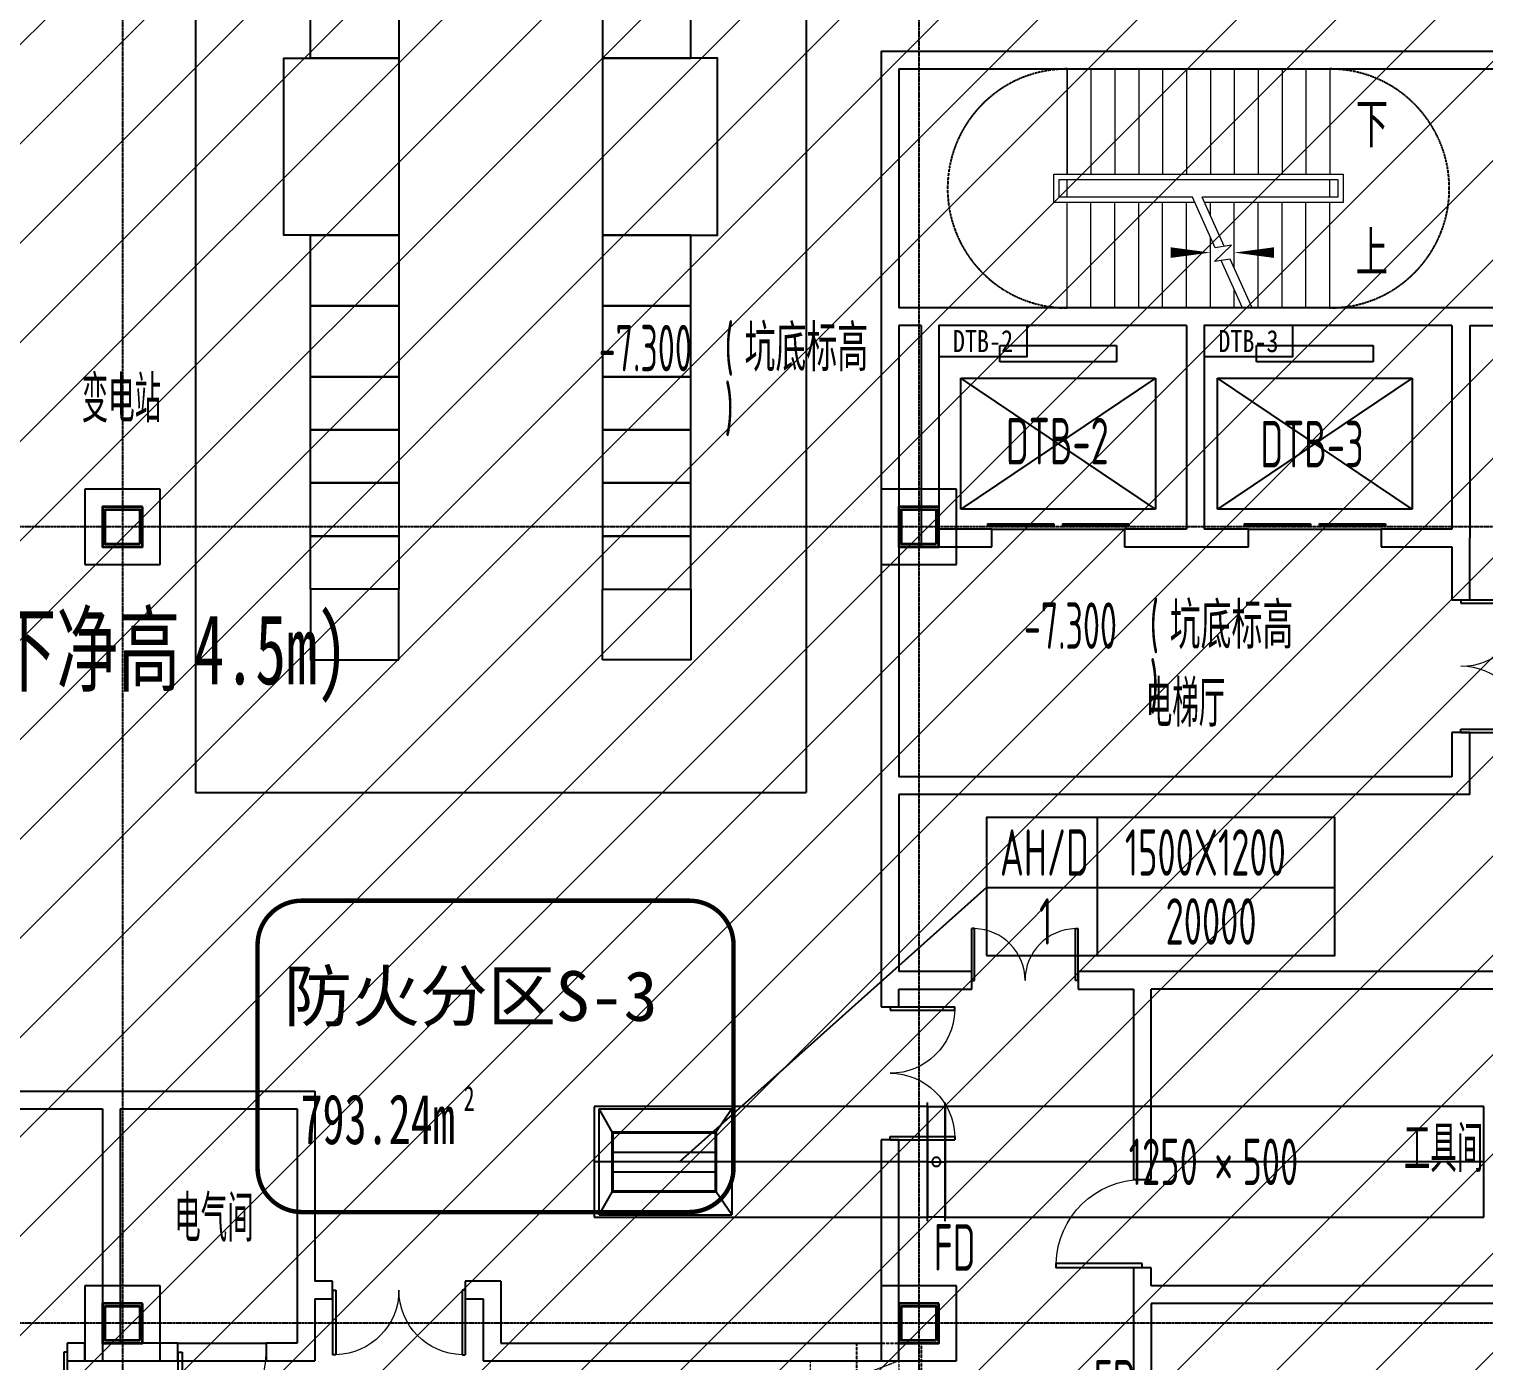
# Model space of a CAD drawing. Extents: x -20827274 to 1300756471, y -549375 to 3431892.
# Drawn here: x 25187 to 41627, y -198935 to -183885 of the extents above; entities that cross this region are included whole.
import ezdxf
from ezdxf.enums import TextEntityAlignment as Align

# ---------------------------------------------------------------- set-up
doc = ezdxf.new("R2010")
doc.units = 0
doc.header["$LTSCALE"] = 10
for name, pattern in [('B-1F-WALL$0$DASH', [0.35, 0.25, -0.1]), ('CENTER2', [1.125, 0.75, -0.125, 0.125, -0.125]), ('暖附图底图$0$DASH', [0.35, 0.25, -0.1]), ('暖附图底图$0$DOTE', [2.42, 2, -0.2, 0.02, -0.2])]:
    doc.linetypes.add(name, pattern=pattern)
for name, color, linetype in [('1-zs', 3, 'Continuous'), ('1-标注暖通', 4, 'Continuous'), ('DUCT-排风风口', 7, 'Continuous'), ('DUCT-送风中心线', 5, 'CENTER2'), ('DUCT-送风标注', 3, 'Continuous'), ('DUCT-送风法兰', 2, 'Continuous'), ('DUCT-送风管', 4, 'Continuous'), ('DUCT-送风管端线', 2, 'Continuous'), ('DUCT-送风阀门', 7, 'Continuous'), ('暖附图底图$0$0-绿', 8, 'Continuous'), ('暖附图底图$0$0-蓝', 8, 'Continuous'), ('暖附图底图$0$1-标注暖通', 8, 'Continuous'), ('暖附图底图$0$A-COLUMN', 8, 'Continuous'), ('暖附图底图$0$A-DIM_SYMB', 8, 'Continuous'), ('暖附图底图$0$A-EVTR', 8, 'Continuous'), ('暖附图底图$0$A-ROOM_NAME', 8, 'Continuous'), ('暖附图底图$0$A-SPACE', 8, 'Continuous'), ('暖附图底图$0$A-WALL', 8, 'Continuous'), ('暖附图底图$0$A-WINDOW', 8, 'Continuous'), ('暖附图底图$0$DOOR_FIRE', 8, 'Continuous'), ('暖附图底图$0$DOTE', 8, 'Continuous'), ('暖附图底图$0$EQUIP-照明', 8, 'Continuous'), ('暖附图底图$0$PUB_TEXT', 8, 'Continuous'), ('暖附图底图$0$S-柱', 8, 'Continuous'), ('暖附图底图$0$S-柱-填充', 8, 'Continuous'), ('暖附图底图$0$SPACE', 8, 'Continuous'), ('暖附图底图$0$SRC-03F$0$A-SYMB-NUMB-T', 8, 'Continuous'), ('暖附图底图$0$SRC-03F$0$A-WALL', 8, 'Continuous'), ('暖附图底图$0$STAIR', 8, 'Continuous'), ('暖附图底图$0$WINDOW', 8, 'Continuous'), ('暖附图底图$0$配电', 8, 'Continuous')]:
    doc.layers.add(name, color=color, linetype=linetype)
for name, color, linetype, lineweight in [('F-非人防区', 105, 'Continuous', 15), ('暖附图底图$0$B-1F-WALL$0$A-STAIR', 8, 'Continuous', 9), ('暖附图底图$0$HOLE', 8, 'Continuous', 15)]:
    doc.layers.add(name, color=color, linetype=linetype, lineweight=lineweight)
doc.styles.add('8B2_02', font='tssdeng.shx', dxfattribs={"width": 0.6, "bigfont": 'TSSDCHN.shx'})
doc.styles.add('暖附图底图$0$8B2_01', font='simhei.ttf', dxfattribs={"width": 0.8})
doc.styles.add('暖附图底图$0$8B2_02', font='tssdeng.shx', dxfattribs={"width": 0.6, "bigfont": 'TSSDCHN.shx'})
doc.styles.add('暖附图底图$0$_TCH_DIM', font='SIMPLEX', dxfattribs={"bigfont": 'GBCBIG'})
doc.styles.add('暖附图底图$0$SRC-03F$0$ECADI-TXT', font='simplex.shx', dxfattribs={"bigfont": 'hztxt.shx'})
doc.styles.add('暖附图底图$0$Standard', font='TSSDENG.shx', dxfattribs={"width": 0.7, "bigfont": 'TSSDCHN.shx'})
doc.styles.add('暖附图底图$0$黑体', font='simhei.ttf', dxfattribs={"width": 0.65})

# ---------------------------------------------------------------- blocks, each defined once
blk = doc.blocks.new('$风口$00000108')
for p, q in [((-250, 135), (-190, 75)), ((-250, -135), (-250, 135)), ((250, 135), (200, 75)), ((250, 135), (250, -135)), ((200, 25), (-190, 25)), ((200, -25), (-190, -25)), ((-250, -135), (-190, -75)), ((200, -75), (250, -135)), ((250, -135), (-250, -135))]:
    blk.add_line(p, q)
at = {"linetype": 'Continuous'}
blk.add_line((250, 135), (-250, 135), dxfattribs=at)
at = {"lineweight": 40}
for p, q in [((-190, 75), (200, 75)), ((-190, -75), (-190, 75)), ((200, 75), (200, -75)), ((-190, -75), (200, -75))]:
    blk.add_line(p, q, dxfattribs=at)
blk = doc.blocks.new('暖附图底图$0$A$C10817FE3')
at = {"layer": '暖附图底图$0$0-蓝', "color": 9, "linetype": '暖附图底图$0$DASH', "ltscale": 3, "const_width": 50}
blk.add_lwpolyline([(-79573, -34743), (-75194, -34743, 0.414214), (-74694, -34243), (-74694, -31724, 0.414214), (-75194, -31224), (-79573, -31224, 0.414214), (-80073, -31724), (-80073, -34243, 0.414214)], format="xyb", close=True, dxfattribs=at)
at = {"layer": '暖附图底图$0$0-绿', "color": 0, "linetype": '暖附图底图$0$DASH', "style": '暖附图底图$0$黑体'}
blk.add_text('防火分区S-3', height=563.3, dxfattribs=at).set_placement((-79776, -32583))
at = {"layer": '暖附图底图$0$0-绿', "color": 0, "linetype": '暖附图底图$0$DASH', "style": '暖附图底图$0$黑体', "width": 0.65}
for s, height, p in [('2', 282, (-77745, -33600)), ('793.24m', 563.3, (-79588, -33975))]:
    blk.add_text(s, height=height, dxfattribs=at).set_placement(p)
blk = doc.blocks.new('暖附图底图$0$p3')
at = {"layer": '暖附图底图$0$配电'}
for p, q in [((0, 10800), (0, 0)), ((6900, 10800), (0, 10800)), ((6900, 10800), (6900, 0)), ((0, 0), (6900, 0))]:
    blk.add_line(p, q, dxfattribs=at)
for points in [[(2300, 9300), (2300, 8900), (1300, 8900), (1300, 9300)], [(4600, 9300), (4600, 8900), (5600, 8900), (5600, 9300)], [(2300, 8900), (2300, 8300), (1300, 8300), (1300, 8900)], [(4600, 8900), (4600, 8300), (5600, 8300), (5600, 8900)], [(2300, 8300), (2300, 6300), (1000, 6300), (1000, 8300)], [(4600, 8300), (4600, 6300), (5900, 6300), (5900, 8300)], [(2300, 6300), (2300, 5500), (1300, 5500), (1300, 6300)], [(4600, 6300), (4600, 5500), (5600, 5500), (5600, 6300)], [(2300, 5500), (2300, 4700), (1300, 4700), (1300, 5500)], [(4600, 5500), (4600, 4700), (5600, 4700), (5600, 5500)], [(2300, 4700), (2300, 4100), (1300, 4100), (1300, 4700)], [(4600, 4700), (4600, 4100), (5600, 4100), (5600, 4700)], [(2300, 4100), (2300, 3500), (1300, 3500), (1300, 4100)], [(4600, 4100), (4600, 3500), (5600, 3500), (5600, 4100)], [(2300, 3500), (2300, 2900), (1300, 2900), (1300, 3500)], [(4600, 3500), (4600, 2900), (5600, 2900), (5600, 3500)], [(2300, 2900), (2300, 2300), (1300, 2300), (1300, 2900)], [(4600, 2900), (4600, 2300), (5600, 2300), (5600, 2900)], [(2300, 1500), (2300, 2300), (1300, 2300), (1300, 1500)], [(4600, 1500), (4600, 2300), (5600, 2300), (5600, 1500)]]:
    blk.add_lwpolyline(points, close=True, dxfattribs=at)
blk = doc.blocks.new('暖附图底图$0$A$C63D41655')
at = {"layer": '暖附图底图$0$EQUIP-照明'}
for p in [(-89756, -30003), (-80775, -30003)]:
    blk.add_blockref('暖附图底图$0$p3', p, dxfattribs=at)
blk = doc.blocks.new('暖附图底图$0$A$C7EFF042E')
at = {"layer": '暖附图底图$0$A-COLUMN', "color": 6}
for p, q in [((9675, -8825), (8825, -8825)), ((8825, -8825), (8825, -9675)), ((9675, -9675), (9675, -8825)), ((18675, -8825), (17825, -8825)), ((17825, -8825), (17825, -9675)), ((18675, -9675), (18675, -8825)), ((8825, -9675), (9675, -9675)), ((17825, -9675), (18675, -9675)), ((9675, -17825), (8825, -17825)), ((8825, -17825), (8825, -18675)), ((9675, -18675), (9675, -17825)), ((18675, -17825), (17825, -17825)), ((17825, -17825), (17825, -18675)), ((18675, -18675), (18675, -17825)), ((8825, -18675), (9675, -18675)), ((17825, -18675), (18675, -18675))]:
    blk.add_line(p, q, dxfattribs=at)
at = {"layer": '暖附图底图$0$S-柱', "color": 6, "lineweight": 35}
for points in [[(9475, -9025), (9025, -9025), (9025, -9475), (9475, -9475)], [(9475, -9025), (9025, -9025), (9025, -9475), (9475, -9475)], [(18475, -9025), (18025, -9025), (18025, -9475), (18475, -9475)], [(18475, -9025), (18025, -9025), (18025, -9475), (18475, -9475)], [(9475, -18025), (9025, -18025), (9025, -18475), (9475, -18475)], [(9475, -18025), (9025, -18025), (9025, -18475), (9475, -18475)], [(18475, -18025), (18025, -18025), (18025, -18475), (18475, -18475)], [(18475, -18025), (18025, -18025), (18025, -18475), (18475, -18475)]]:
    blk.add_lwpolyline(points, close=True, dxfattribs=at)
at = {"layer": '暖附图底图$0$S-柱-填充', "color": 6, "lineweight": 35}
for points in [[(9445, -9445), (9055, -9445), (9055, -9055), (9445, -9055)], [(18445, -9445), (18055, -9445), (18055, -9055), (18445, -9055)], [(9445, -18445), (9055, -18445), (9055, -18055), (9445, -18055)], [(18445, -18445), (18055, -18445), (18055, -18055), (18445, -18055)]]:
    blk.add_lwpolyline(points, close=True, dxfattribs=at)
blk = doc.blocks.new('暖附图底图$0$SRC-03F$0$ECADI-TAG-CODE')
at = {"layer": '暖附图底图$0$SRC-03F$0$A-SYMB-NUMB-T', "color": 1}
blk.add_lwpolyline([(3.41, 8.1), (13.41, 8.1), (13.41, 4.6), (3.41, 4.6)], close=True, dxfattribs=at)
at = {"layer": '暖附图底图$0$SRC-03F$0$A-SYMB-NUMB-T', "style": '暖附图底图$0$SRC-03F$0$ECADI-TXT', "width": 0.7}
blk.add_attdef('CODE', text='', height=2.5, dxfattribs=at).set_placement((8.41, 6.35), align=Align.MIDDLE_CENTER)
blk = doc.blocks.new('暖附图底图$0$$DORLIB2D$00000127')
at = {"color": 0}
for points in [[(-0.533, 0.795), (-0.533, 0.69)], [(-0.033, 0.795), (-0.533, 0.795)], [(-0.033, 0.795), (-0.033, 0.69)], [(0.533, 0.795), (0.033, 0.795)], [(0.033, 0.795), (0.033, 0.69)], [(0.533, 0.795), (0.533, 0.69)], [(-0.033, 0.69), (-0.533, 0.69)], [(0.533, 0.69), (0.033, 0.69)], [(0.5, 0.5), (-0.5, 0.5)]]:
    blk.add_lwpolyline(points, dxfattribs=at)
blk = doc.blocks.new('暖附图底图$0$$DorLib2D$00000002')
for p, q in [((-0.5, 0), (-0.5, 0.4875)), ((-0.475, 0.4875), (-0.5, 0.4875)), ((-0.475, 0), (-0.475, 0.4875)), ((0.475, 0), (0.475, 0.4875)), ((0.475, 0.4875), (0.5, 0.4875)), ((0.5, 0), (0.5, 0.4875)), ((-0.5, 0), (-0.475, 0)), ((0.5, 0), (0.475, 0))]:
    blk.add_line(p, q)
at = {"lineweight": 13}
for centre, start, end in [((-0.4875, 0), 0, 88.53072), ((0.4875, 0), 91.46928, 180)]:
    blk.add_arc(centre, 0.4875, start, end, dxfattribs=at)
blk = doc.blocks.new('暖附图底图$0$$DorLib2D$00000001')
for p, q in [((0.45, 0.975), (0.5, 0.975)), ((0.45, 0), (0.45, 0.975)), ((0.5, 0), (0.5, 0.975)), ((0.5, 0), (0.45, 0))]:
    blk.add_line(p, q)
at = {"lineweight": 13}
blk.add_arc((0.475, 0), 0.975, 91.4693, 180, dxfattribs=at)
blk = doc.blocks.new('暖附图底图$0$AFSFCS')
at = {"layer": '暖附图底图$0$A-DIM_SYMB', "color": 3}
for points in [[(40021.4, -184960.4, 0, 0, 0), (35966.4, -184960.4, 0, 0, 0), (35966.4, -186410.4, 0, 0, 0), (38536.4, -186410.4, 0, 120, 0), (38086.4, -186410.4, 0, 0, 0)], [(40021.4, -186410.4, 0, 0, 0), (38806.4, -186410.4, 0, 120, 0), (39256.4, -186410.4, 0, 0, 0)]]:
    blk.add_lwpolyline(points, format="xyseb", dxfattribs=at)
at = {"layer": '暖附图底图$0$A-EVTR'}
for p, q in [((36156.4, -187645.4), (36156.4, -187460.4)), ((36156.4, -187460.4), (37476.4, -187460.4)), ((37476.4, -187460.4), (37476.4, -187645.4)), ((39056.4, -187645.4), (39056.4, -187460.4)), ((39056.4, -187460.4), (40376.4, -187460.4)), ((40376.4, -187460.4), (40376.4, -187645.4)), ((37476.4, -187645.4), (36156.4, -187645.4)), ((40376.4, -187645.4), (39056.4, -187645.4)), ((35716.4, -189310.4), (35716.4, -187830.4)), ((35716.4, -187830.4), (37916.4, -187830.4)), ((37916.4, -187830.4), (35716.4, -189310.4)), ((37916.4, -189310.4), (35716.4, -187830.4)), ((37916.4, -187830.4), (37916.4, -189310.4)), ((38616.4, -189310.4), (38616.4, -187830.4)), ((38616.4, -187830.4), (40816.4, -187830.4)), ((40816.4, -187830.4), (38616.4, -189310.4)), ((40816.4, -189310.4), (38616.4, -187830.4)), ((40816.4, -187830.4), (40816.4, -189310.4)), ((37916.4, -189310.4), (35716.4, -189310.4)), ((40816.4, -189310.4), (38616.4, -189310.4))]:
    blk.add_line(p, q, dxfattribs=at)
at = {"layer": '暖附图底图$0$A-WALL'}
for p, q in [((34816.4, -184135.4), (34816.4, -187135.4)), ((34816.4, -184135.4), (44366.4, -184135.4)), ((35016.4, -184335.4), (35016.4, -187035.4)), ((35016.4, -184335.4), (44366.4, -184335.4)), ((35366.4, -187035.4), (35016.4, -187035.4)), ((38366.4, -187035.4), (35366.4, -187035.4)), ((41366.4, -187035.4), (38366.4, -187035.4)), ((42316.4, -187035.4), (41366.4, -187035.4)), ((34816.4, -187135.4), (34816.4, -192435.4)), ((35266.4, -187235.4), (35016.4, -187235.4)), ((35016.4, -187235.4), (35016.4, -192335.4)), ((35266.4, -187235.4), (35266.4, -189735.4)), ((35466.4, -187235.4), (35466.4, -189535.4)), ((38266.4, -187235.4), (35466.4, -187235.4)), ((38266.4, -187235.4), (38266.4, -189535.4)), ((38466.4, -187235.4), (38466.4, -189535.4)), ((41266.4, -187235.4), (38466.4, -187235.4)), ((41266.4, -187235.4), (41266.4, -189535.4)), ((41466.4, -187235.4), (41466.4, -189635.4)), ((41466.4, -187235.4), (42316.4, -187235.4)), ((36066.4, -189535.4), (35466.4, -189535.4)), ((36066.4, -189735.4), (36066.4, -189535.4)), ((38266.4, -189535.4), (37566.4, -189535.4)), ((37566.4, -189535.4), (37566.4, -189735.4)), ((38966.4, -189535.4), (38466.4, -189535.4)), ((38966.4, -189735.4), (38966.4, -189535.4)), ((41266.4, -189535.4), (40466.4, -189535.4)), ((40466.4, -189535.4), (40466.4, -189735.4)), ((41466.4, -190335.4), (41466.4, -189635.4)), ((35266.4, -189735.4), (36066.4, -189735.4)), ((37566.4, -189735.4), (38366.4, -189735.4)), ((38366.4, -189735.4), (38966.4, -189735.4)), ((40466.4, -189735.4), (41266.4, -189735.4)), ((41266.4, -189735.4), (41266.4, -190335.4)), ((41266.4, -190335.4), (41466.4, -190335.4)), ((41466.4, -191835.4), (41266.4, -191835.4)), ((41266.4, -191835.4), (41266.4, -192335.4)), ((41466.4, -192535.4), (41466.4, -191835.4)), ((41266.4, -192335.4), (35016.4, -192335.4)), ((34816.4, -192435.4), (34816.4, -194635.4)), ((41466.4, -192535.4), (35016.4, -192535.4)), ((35016.4, -192535.4), (35016.4, -194535.4)), ((34816.4, -194635.4), (34816.4, -194935.4)), ((35841.4, -194535.4), (35016.4, -194535.4)), ((35841.4, -194735.4), (35841.4, -194535.4)), ((37766.4, -194535.4), (37041.4, -194535.4)), ((37041.4, -194535.4), (37041.4, -194735.4)), ((44366.4, -194535.4), (37766.4, -194535.4)), ((35016.4, -194735.4), (35841.4, -194735.4)), ((35016.4, -194935.4), (35016.4, -194735.4)), ((37041.4, -194735.4), (37666.4, -194735.4)), ((37666.4, -194735.4), (37666.4, -196885.4)), ((44366.4, -194735.4), (37866.4, -194735.4)), ((37866.4, -196885.4), (37866.4, -194735.4)), ((34816.4, -194935.4), (35016.4, -194935.4)), ((16991.4, -195885.4), (26116.2, -195885.4)), ((26116.2, -195885.4), (28416.2, -195885.4)), ((28416.2, -195885.4), (28416.4, -198035.4)), ((16791.4, -196085.4), (26016.2, -196085.4)), ((26016.2, -196085.4), (26016.4, -198935.4)), ((26216.2, -196085.4), (26216.4, -198735.4)), ((26216.2, -196085.4), (28216.2, -196085.4)), ((28216.2, -196085.4), (28216.4, -198135.4)), ((35016.4, -196435.4), (34816.4, -196435.4)), ((34816.4, -196435.4), (34816.4, -198735.4)), ((35016.4, -198935.4), (35016.4, -196435.4)), ((37666.4, -196885.4), (37866.4, -196885.4)), ((37866.4, -197885.4), (37666.4, -197885.4)), ((37666.4, -197885.4), (37666.4, -198185.4)), ((37866.4, -198085.4), (37866.4, -197885.4)), ((28616.4, -198035.4), (28416.4, -198035.4)), ((28616.4, -198235.4), (28616.4, -198035.4)), ((30516.4, -198035.4), (30116.4, -198035.4)), ((30116.4, -198035.4), (30116.4, -198235.4)), ((30516.4, -198035.4), (30516.4, -198735.4)), ((44366.4, -198085.4), (37866.4, -198085.4)), ((28216.4, -198135.4), (28216.4, -198735.4)), ((28416.4, -198235.4), (28616.4, -198235.4)), ((28416.4, -198235.4), (28416.4, -198935.4)), ((30116.4, -198235.4), (30316.4, -198235.4)), ((30316.4, -198235.4), (30316.4, -198935.4)), ((37666.4, -198185.4), (37666.4, -199935.4)), ((44366.4, -198285.4), (37866.4, -198285.4)), ((37866.4, -198285.4), (37866.4, -199735.4)), ((25816.4, -198735.4), (25616.4, -198735.4)), ((25616.4, -198735.4), (25616.4, -198935.4)), ((25816.4, -198935.4), (25816.4, -198735.4)), ((26866.4, -198735.4), (26216.4, -198735.4)), ((26866.4, -198935.4), (26866.4, -198735.4)), ((28216.4, -198735.4), (27866.4, -198735.4)), ((27866.4, -198735.4), (27866.4, -198935.4)), ((30516.4, -198735.4), (34816.4, -198735.4)), ((25616.4, -198935.4), (25816.4, -198935.4)), ((26016.4, -198935.4), (26866.4, -198935.4)), ((27866.4, -198935.4), (28416.4, -198935.4)), ((30316.4, -198935.4), (35016.4, -198935.4))]:
    blk.add_line(p, q, dxfattribs=at)
at = {"layer": '暖附图底图$0$B-1F-WALL$0$A-STAIR', "color": 3}
for p, q in [((36916.4, -184335.4), (35016.4, -184335.4)), ((35016.4, -184335.4), (35016.4, -187035.4)), ((36916.4, -184335.4), (39886.4, -184335.4)), ((36916.4, -184335.4), (36916.4, -185525.4)), ((36916.4, -185525.4), (36916.4, -184335.4)), ((37186.4, -184335.4), (37186.4, -185525.4)), ((37456.4, -184335.4), (37456.4, -185525.4)), ((37726.4, -184335.4), (37726.4, -185525.4)), ((37996.4, -184335.4), (37996.4, -185525.4)), ((38266.4, -184335.4), (38266.4, -185525.4)), ((38536.4, -184335.4), (38536.4, -185525.4)), ((38806.4, -184335.4), (38806.4, -185525.4)), ((39076.4, -184335.4), (39076.4, -185525.4)), ((39346.4, -184335.4), (39346.4, -185525.4)), ((39616.4, -184335.4), (39616.4, -185525.4)), ((39886.4, -184335.4), (39886.4, -185525.4)), ((36766.4, -185845.4), (36766.4, -185525.4)), ((36766.4, -185525.4), (40036.4, -185525.4)), ((36826.4, -185785.4), (36826.4, -185585.4)), ((36826.4, -185585.4), (39976.4, -185585.4)), ((36916.4, -185585.4), (39886.4, -185585.4)), ((36916.4, -185785.4), (36916.4, -185585.4)), ((39886.4, -185785.4), (39886.4, -185585.4)), ((39976.4, -185585.4), (39976.4, -185785.4)), ((40036.4, -185525.4), (40036.4, -185845.4)), ((38360.7, -185845.4), (36766.4, -185845.4)), ((38333.5, -185785.4), (36826.4, -185785.4)), ((38333.5, -185785.4), (36916.4, -185785.4)), ((36916.4, -187035.4), (36916.4, -185845.4)), ((36916.4, -187035.4), (36916.4, -185845.4)), ((37186.4, -187035.4), (37186.4, -185845.4)), ((37456.4, -187035.4), (37456.4, -185845.4)), ((37726.4, -187035.4), (37726.4, -185845.4)), ((37996.4, -187035.4), (37996.4, -185845.4)), ((38266.4, -187035.4), (38266.4, -185845.4)), ((38591.5, -186355.2), (38333.5, -185785.4)), ((39886.4, -185785.4), (38443.3, -185785.4)), ((38693.6, -186338.3), (38443.3, -185785.4)), ((39976.4, -185785.4), (38443.3, -185785.4)), ((40036.4, -185845.4), (38470.4, -185845.4)), ((38536.4, -185991), (38536.4, -185845.4)), ((38806.4, -186587.3), (38806.4, -185845.4)), ((39076.4, -187035.4), (39076.4, -185845.4)), ((39346.4, -187035.4), (39346.4, -185845.4)), ((39616.4, -187035.4), (39616.4, -185845.4)), ((39886.4, -187035.4), (39886.4, -185845.4)), ((38536.4, -187035.4), (38536.4, -186233.5)), ((38583.5, -186512.8), (38775.8, -186324.8)), ((38775.8, -186324.8), (38591.5, -186355.2)), ((38759.5, -186483.8), (38583.5, -186512.8)), ((38899.5, -187035.4), (38657.4, -186500.7)), ((39009.3, -187035.4), (38759.5, -186483.8)), ((38806.4, -187035.4), (38806.4, -186829.8)), ((35016.4, -187035.4), (36916.4, -187035.4)), ((38899.5, -187035.4), (36916.4, -187035.4)), ((39886.4, -187035.4), (39009.3, -187035.4))]:
    blk.add_line(p, q, dxfattribs=at)
at = {"layer": '暖附图底图$0$DOTE', "color": 16, "linetype": '暖附图底图$0$DOTE', "ltscale": 1.5}
for p, q in [((26241.4, -155629.3), (26241.4, -385768.2)), ((35241.4, -155629.3), (35241.4, -385768.2)), ((145070.3, -189510.4), (4332, -189510.4)), ((145070.3, -198510.4), (4332, -198510.4))]:
    blk.add_line(p, q, dxfattribs=at)
at = {"layer": '暖附图底图$0$HOLE', "linetype": '暖附图底图$0$DASH'}
blk.add_lwpolyline([(34016.4, -198935.4), (35016.4, -198935.4), (35016.4, -201335.4), (34016.4, -201335.4)], close=True, dxfattribs=at)
blk.add_lwpolyline([(35016.4, -198935.4), (34222.5, -199239.4), (34016.4, -201335.4)], dxfattribs=at)
at = {"layer": '暖附图底图$0$STAIR', "color": 9, "linetype": '暖附图底图$0$DASH'}
for centre, start, end in [((36916.4, -185685.4), 90, 270), ((39886.4, -185685.4), 270, 90)]:
    blk.add_arc(centre, 1350, start, end, dxfattribs=at)
at = {"layer": '暖附图底图$0$WINDOW'}
for p, q in [((26866.4, -198735.4), (27866.4, -198735.4)), ((26866.4, -198935.4), (27866.4, -198935.4))]:
    blk.add_line(p, q, dxfattribs=at)
for name, p in [('暖附图底图$0$A$C10817FE3', (107841.4, -162510.4)), ('暖附图底图$0$A$C7EFF042E', (16991.4, -180260.4)), ('暖附图底图$0$A$C63D41655', (107841.4, -162510.4))]:
    blk.add_blockref(name, p)
at = {"layer": '暖附图底图$0$A-WINDOW', "xscale": 1500, "yscale": -200, "zscale": 200, "rotation": 180}
for p in [(36816.4, -189635.4), (39716.4, -189635.4)]:
    blk.add_blockref('暖附图底图$0$$DORLIB2D$00000127', p, dxfattribs=at)
at = {"layer": '暖附图底图$0$DOOR_FIRE', "zscale": 200}
for p, xscale, yscale, rotation in [((41366.4, -191085.4), 1500, 1500, 270.0000000000016), ((34916.4, -195685.4), -1500, 1500, 269.9999999955175), ((29366.4, -198135.4), 1500, -1500, 3.970301554370767e-12), ((24866.4, -198835.4), 1500, -1500, 6.163516235793043e-11)]:
    blk.add_blockref('暖附图底图$0$$DorLib2D$00000002', p, dxfattribs=dict(at, xscale=xscale, yscale=yscale, rotation=rotation))
at = {"layer": '暖附图底图$0$DOOR_FIRE', "xscale": 1200, "yscale": 1200, "zscale": 200}
blk.add_blockref('暖附图底图$0$$DorLib2D$00000002', (36441.4, -194635.4), dxfattribs=at)
at = {"layer": '暖附图底图$0$SRC-03F$0$A-WALL'}
ref = blk.add_blockref('暖附图底图$0$SRC-03F$0$ECADI-TAG-CODE', (36807.2, -188045.4), dxfattribs=dict(at, xscale=-100, yscale=100, zscale=100))
ref.add_attrib('CODE', 'DTB-2', dxfattribs={"layer": '暖附图底图$0$SRC-03F$0$A-SYMB-NUMB-T', "height": 250, "style": '暖附图底图$0$8B2_01', "width": 0.8}).set_placement((35966.4, -187410.4), align=Align.MIDDLE_CENTER)
ref = blk.add_blockref('暖附图底图$0$SRC-03F$0$ECADI-TAG-CODE', (39807.2, -188045.4), dxfattribs=dict(at, xscale=-100, yscale=100, zscale=100))
ref.add_attrib('CODE', 'DTB-3', dxfattribs={"layer": '暖附图底图$0$SRC-03F$0$A-SYMB-NUMB-T', "height": 250, "style": '暖附图底图$0$8B2_01', "width": 0.8}).set_placement((38966.4, -187410.4), align=Align.MIDDLE_CENTER)
at = {"layer": '暖附图底图$0$WINDOW', "yscale": -1000, "zscale": 200}
for p, xscale, rotation in [((37766.4, -197385.4), 1000, 270), ((27366.4, -198835.4), -1000, 7.579666603796123e-12)]:
    blk.add_blockref('暖附图底图$0$$DorLib2D$00000001', p, dxfattribs=dict(at, xscale=xscale, rotation=rotation))
at = {"layer": '暖附图底图$0$A-DIM_SYMB', "color": 7, "style": '暖附图底图$0$_TCH_DIM'}
for s, p in [('下', (40178.9, -185222.9)), ('上', (40178.9, -186672.9))]:
    blk.add_text(s, height=506.4, dxfattribs=at).set_placement(p)
at = {"layer": '暖附图底图$0$A-ROOM_NAME', "style": '暖附图底图$0$8B2_02', "width": 0.6}
for s, p in [('变电站', (25780.5, -188329.3)), ('电梯厅', (37806, -191769.6)), ('工具间', (40722.1, -196802.4)), ('电气间', (26827, -197589.7))]:
    blk.add_text(s, height=525, dxfattribs=at).set_placement(p)
at = {"layer": '暖附图底图$0$A-SPACE', "color": 0, "style": '暖附图底图$0$8B2_02', "width": 0.6}
for s, p in [('DTB-2', (36226, -188803.8)), ('DTB-3', (39100.9, -188837.3))]:
    blk.add_text(s, height=525, dxfattribs=at).set_placement(p)
at = {"layer": '暖附图底图$0$PUB_TEXT', "style": '暖附图底图$0$Standard'}
for s, width, p in [('-7.300', 0.56, (31624.7, -187752.2)), ('(', 0.56, (33045.8, -187752.2)), ('坑底标高', 0.7, (33272, -187752.2)), (')', 0.56, (33045.8, -188434.7)), ('-7.300', 0.56, (36428.9, -190888.7)), ('(', 0.56, (37850, -190888.7)), ('坑底标高', 0.7, (38076.2, -190888.7)), (')', 0.56, (37850, -191571.2))]:
    blk.add_text(s, height=525, dxfattribs=dict(at, width=width)).set_placement(p)
at = {"layer": '暖附图底图$0$SPACE', "style": '暖附图底图$0$黑体', "width": 0.65}
for s, p in [('梁下净高', (24096.3, -191288.7)), ('4.5m)', (27045.2, -191288.7))]:
    blk.add_text(s, height=788.61, dxfattribs=at).set_placement(p)
blk = doc.blocks.new('暖附图底图')
at = {"layer": '暖附图底图$0$1-标注暖通', "linetype": '暖附图底图$0$DASH'}
blk.add_blockref('暖附图底图$0$AFSFCS', (500000, 0), dxfattribs=at)

msp = doc.modelspace()

# ---------------------------------------------------------------- hatches: boundary and pattern name
at = {"layer": 'F-非人防区'}
h = msp.add_hatch(dxfattribs=at)
h.set_pattern_fill('ANSI31', color=8, scale=500)
h.set_pattern_definition([(45, (-67108.6, 126739.6), (-561.266, 561.266), [])])
edge = h.paths.add_edge_path()
edge.add_line((26041.4, -160910.4), (26041.4, -174910.4))
edge.add_line((26041.4, -174910.4), (44466.4, -174910.4))
edge.add_line((44466.4, -174910.4), (44466.4, -230535.4))
edge.add_line((44466.4, -230535.4), (29591.4, -230535.4))
edge.add_line((29591.4, -230535.4), (29591.4, -228585.4))
edge.add_line((29591.4, -228585.4), (32466.4, -228585.4))
edge.add_line((32466.4, -228585.4), (32466.4, -223185.4))
edge.add_line((32466.4, -223185.4), (6116.4, -223185.4))
edge.add_line((6116.4, -223185.4), (6116.4, -236210.4))
edge.add_line((6116.4, -236210.4), (5916.4, -236210.4))
edge.add_line((5916.4, -236210.4), (5921.1, -289912.2))
edge.add_line((5921.1, -289912.2), (35191.4, -289912.2))
edge.add_line((35191.4, -289912.2), (35191.4, -296310.4))
edge.add_line((35191.4, -296310.4), (35041.4, -296310.4))
edge.add_line((35041.4, -296310.4), (35041.4, -296910.4))
edge.add_line((35041.4, -296910.4), (35641.4, -296910.4))
edge.add_line((35641.4, -296910.4), (44736.4, -305099.6))
edge.add_line((44736.4, -305099.6), (22456.5, -329844))
edge.add_line((22456.5, -329844), (22456.5, -340006.4))
edge.add_line((22456.5, -340006.4), (-13248.1, -379660.4))
edge.add_line((-13248.1, -379660.4), (-90108.6, -379660.4))
edge.add_line((-90108.6, -379660.4), (-90108.6, -373660.4))
edge.add_line((-90108.6, -373660.4), (-91358.6, -373660.4))
edge.add_arc((-91358.6, -361660.4), 12000, 180, 270, ccw=False)
edge.add_line((-103358.6, -361660.4), (-103358.6, -333450.4))
edge.add_line((-103358.6, -333450.4), (-95358.6, -333436.6))
edge.add_line((-95358.6, -333436.6), (-95358.6, -160610.4))
edge.add_line((-95358.6, -160610.4), (-86333.4, -160610.4))
edge.add_line((-86333.4, -160610.4), (-86333.6, -149790))
edge.add_line((-86333.6, -149790), (-73433.4, -149790))
edge.add_line((-73433.4, -149790), (-73433.4, -160610.4))
edge.add_line((-73433.4, -160610.4), (26041.4, -160910.4))

# ---------------------------------------------------------------- linework, layer by layer
at = {"layer": '1-标注暖通'}
msp.add_line((36005, -193585.1), (32536.4, -196685.8, 500), dxfattribs=at)
msp.add_lwpolyline([(36005, -194353.4), (39940.9, -194353.4), (39940.9, -192794.6), (36005, -192794.6)], close=True, dxfattribs=at)
for points in [[(37257.4, -192794.6), (37257.4, -194353.4)], [(36005, -193585.1), (39940.9, -193585.1)]]:
    msp.add_lwpolyline(points, dxfattribs=at)
at = {"layer": '1-标注暖通', "linetype": 'B-1F-WALL$0$DASH'}
msp.add_lwpolyline([(34541.4, -198735.4), (35266.4, -198735.4), (35266.4, -201535.4), (34541.4, -201535.4)], close=True, dxfattribs=at)
at = {"layer": 'DUCT-送风中心线'}
for p, q in [((35338.8, -196685.8), (31572.2, -196685.8)), ((41627.1, -196685.8), (35539.2, -196685.8))]:
    msp.add_line(p, q, dxfattribs=at)
at = {"layer": 'DUCT-送风法兰'}
for p, q in [((35338.9, -197355.8), (35338.9, -196015.8)), ((35539.1, -197355.8), (35539.1, -196015.8))]:
    msp.add_line(p, q, dxfattribs=at)
at = {"layer": 'DUCT-送风法兰', "color": 18, "true_color": 0x000000}
for p in [(35338.8, -196685.8, 500), (35339, -196685.8, 500), (35539, -196685.8, 500), (35539.2, -196685.8, 500), (41627.1, -196685.8, 500)]:
    msp.add_point(p, dxfattribs=at)
at = {"layer": 'DUCT-送风管'}
for p, q in [((35338.8, -196060.8), (31572.2, -196060.8)), ((31572.2, -196060.8), (31572.2, -197310.8)), ((35338.8, -197310.8), (35338.8, -196060.8)), ((35339, -196060.8), (35539, -196060.8)), ((41627.1, -196060.8), (35539.2, -196060.8)), ((35539.2, -196060.8), (35539.2, -197310.8)), ((41627.1, -197310.8), (41627.1, -196060.8)), ((31572.2, -197310.8), (35338.8, -197310.8)), ((35539, -197310.8), (35339, -197310.8)), ((35539.2, -197310.8), (41627.1, -197310.8))]:
    msp.add_line(p, q, dxfattribs=at)
at = {"layer": 'DUCT-送风管端线'}
for p, q in [((35339, -196060.8), (35339, -197310.8)), ((35539, -196060.8), (35539, -197310.8))]:
    msp.add_line(p, q, dxfattribs=at)
at = {"layer": 'DUCT-送风阀门'}
for p, q in [((35351.5, -196685.8), (35526.5, -196685.8)), ((35389.4, -196679.5), (35389, -196685.8)), ((35389, -196685.8), (35389.4, -196692.1)), ((35390.6, -196673.4), (35389.4, -196679.5)), ((35389.4, -196692.1), (35390.6, -196698.2)), ((35392.5, -196667.4), (35390.6, -196673.4)), ((35390.6, -196698.2), (35392.5, -196704.2)), ((35395.2, -196661.7), (35392.5, -196667.4)), ((35392.5, -196704.2), (35395.2, -196709.9)), ((35398.5, -196656.4), (35395.2, -196661.7)), ((35395.2, -196709.9), (35398.5, -196715.2)), ((35402.5, -196651.6), (35398.5, -196656.4)), ((35398.5, -196715.2), (35402.5, -196720)), ((35407.1, -196647.3), (35402.5, -196651.6)), ((35402.5, -196720), (35407.1, -196724.3)), ((35412.2, -196643.6), (35407.1, -196647.3)), ((35407.1, -196724.3), (35412.2, -196728)), ((35417.7, -196640.6), (35412.2, -196643.6)), ((35412.2, -196728), (35417.7, -196731)), ((35423.5, -196638.2), (35417.7, -196640.6)), ((35417.7, -196731), (35423.5, -196733.3)), ((35429.6, -196636.7), (35423.5, -196638.2)), ((35423.5, -196733.3), (35429.6, -196734.9)), ((35435.8, -196635.9), (35429.6, -196636.7)), ((35429.6, -196734.9), (35435.8, -196735.7)), ((35442.1, -196635.9), (35435.8, -196635.9)), ((35435.8, -196735.7), (35442.1, -196735.7)), ((35448.4, -196636.7), (35442.1, -196635.9)), ((35442.1, -196735.7), (35448.4, -196734.9)), ((35454.4, -196638.2), (35448.4, -196636.7)), ((35448.4, -196734.9), (35454.4, -196733.3)), ((35460.3, -196640.6), (35454.4, -196638.2)), ((35454.4, -196733.3), (35460.3, -196731)), ((35465.8, -196643.6), (35460.3, -196640.6)), ((35460.3, -196731), (35465.8, -196728)), ((35470.9, -196647.3), (35465.8, -196643.6)), ((35465.8, -196728), (35470.9, -196724.3)), ((35475.4, -196651.6), (35470.9, -196647.3)), ((35470.9, -196724.3), (35475.4, -196720)), ((35479.4, -196656.4), (35475.4, -196651.6)), ((35475.4, -196720), (35479.4, -196715.2)), ((35482.8, -196661.7), (35479.4, -196656.4)), ((35479.4, -196715.2), (35482.8, -196709.9)), ((35485.5, -196667.4), (35482.8, -196661.7)), ((35482.8, -196709.9), (35485.5, -196704.2)), ((35487.4, -196673.4), (35485.5, -196667.4)), ((35485.5, -196704.2), (35487.4, -196698.2)), ((35488.6, -196679.5), (35487.4, -196673.4)), ((35487.4, -196698.2), (35488.6, -196692.1)), ((35489, -196685.8), (35488.6, -196679.5)), ((35488.6, -196692.1), (35489, -196685.8))]:
    msp.add_line(p, q, dxfattribs=at)

# ---------------------------------------------------------------- block references
at = {"layer": '1-zs'}
msp.add_blockref('暖附图底图', (-500000, 0), dxfattribs=at)
at = {"layer": 'DUCT-排风风口', "xscale": 3, "yscale": 4.444444444444445, "rotation": 180}
msp.add_blockref('$风口$00000108', (32378.1, -196685.8, 2600), dxfattribs=at)

# ---------------------------------------------------------------- texts
at = {"layer": '1-标注暖通', "style": '8B2_02', "width": 0.6}
for s, p in [('AH/D', (36158.7, -193452.3)), ('1500X1200', (37569.4, -193452.3)), ('1', (36600.9, -194231.7)), ('20000', (38029.8, -194231.7)), ('FD', (35408.9, -197915.9)), ('FD', (37215.4, -199451.2))]:
    msp.add_text(s, height=525, dxfattribs=at).set_placement(p)
at = {"layer": 'DUCT-送风标注', "style": '8B2_02', "width": 0.6}
for s, p in [('1250', (37613.9, -196948.3, 500)), ('500', (38898.2, -196948.3, 500)), ('×', (38583.2, -196948.3, 500))]:
    msp.add_text(s, height=525, dxfattribs=at).set_placement(p)

doc.saveas('drawing.dxf')
